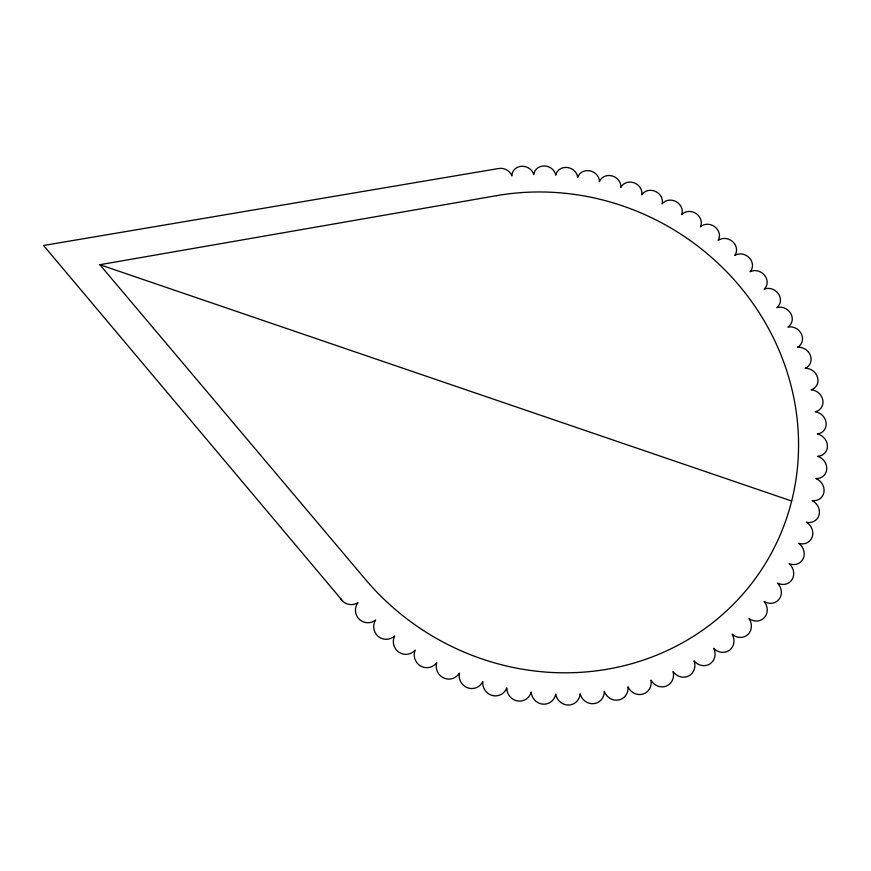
<?xml version="1.0" encoding="UTF-8"?>
<svg xmlns="http://www.w3.org/2000/svg" width="871" height="871" viewBox="0 0 871 871"><rect width="100%" height="100%" fill="white"/><g stroke="black" fill="none" stroke-linecap="round" stroke-linejoin="round"><path stroke-width="1.31" d="M496.731 195.637A250.315 236.291 32.5 0 1 780.253 353.18A250.315 236.291 32.5 0 1 680.719 643.778A250.315 236.291 32.5 0 1 365.319 579.291L99.86 264.708L496.731 195.627M99.86 264.708L791.663 501.021M341.791 599.956L43.55 245.48L498.06 168.615A11.269 10.191 18.4 0 1 511.876 175.844A11.247 10.147 19.6 0 1 521.631 166.274A11.247 10.147 19.6 0 1 533.781 174.636A11.225 10.114 20.7 0 1 544.375 165.958A11.225 10.114 20.7 0 1 555.774 175.202A11.214 10.093 21.9 0 1 567.141 167.472A11.214 10.093 21.9 0 1 577.702 177.532A11.214 10.071 23.1 0 1 589.765 170.803A11.214 10.071 23.1 0 1 599.444 181.604A11.214 10.049 24.2 0 1 612.117 175.92A11.214 10.049 24.2 0 1 620.838 187.407A11.214 10.049 25.4 0 1 634.055 182.79A11.214 10.049 25.4 0 1 641.775 194.875A11.225 10.049 26.6 0 1 655.428 191.38A11.225 10.049 26.6 0 1 662.091 203.977A11.247 10.049 27.7 0 1 676.114 201.626A11.247 10.049 27.7 0 1 681.677 214.658A11.269 10.06 28.9 0 1 695.973 213.46A11.269 10.06 28.9 0 1 700.404 226.841A11.301 10.082 30.1 0 1 714.873 226.83A11.301 10.082 30.1 0 1 718.14 240.472A11.334 10.114 31.3 0 1 732.696 241.648A11.334 10.114 31.3 0 1 734.765 255.453A11.367 10.147 32.4 0 1 749.31 257.827A11.367 10.147 32.4 0 1 750.16 271.708A11.421 10.191 33.6 0 1 764.596 275.269A11.421 10.191 33.6 0 1 764.226 289.128A11.465 10.234 34.8 0 1 778.456 293.865A11.465 10.234 34.8 0 1 776.845 307.615A11.519 10.289 36 0 1 790.781 313.516A11.519 10.289 36 0 1 787.928 327.06A11.573 10.343 37.2 0 1 801.462 334.094A11.573 10.343 37.2 0 1 797.39 347.333A11.639 10.408 38.4 0 1 810.422 355.466A11.639 10.408 38.4 0 1 805.131 368.291A11.704 10.485 39.6 0 1 817.564 377.502A11.704 10.485 39.6 0 1 811.086 389.827A11.769 10.561 40.8 0 1 822.823 400.05A11.769 10.561 40.8 0 1 815.18 411.765A11.846 10.637 42 0 1 826.133 422.958A11.846 10.637 42 0 1 817.379 433.976A11.922 10.724 43.2 0 1 827.45 446.072A11.922 10.724 43.2 0 1 817.619 456.295A11.998 10.811 44.4 0 1 826.731 469.219A11.998 10.811 44.4 0 1 815.887 478.56A12.063 10.898 45.6 0 1 823.944 492.224A12.063 10.898 45.6 0 1 812.153 500.596A12.14 10.996 46.9 0 1 819.078 514.924A12.14 10.996 46.9 0 1 806.426 522.241A12.216 11.083 48.1 0 1 812.153 537.135A12.216 11.083 48.1 0 1 798.718 543.319A12.292 11.181 49.4 0 1 803.171 558.67A12.292 11.181 49.4 0 1 789.061 563.657A12.368 11.279 50.6 0 1 792.196 579.357A12.368 11.279 50.6 0 1 777.487 583.08A12.434 11.377 51.9 0 1 779.262 599.008A12.434 11.377 51.9 0 1 764.085 601.426A12.499 11.475 53.1 0 1 764.455 617.474A12.499 11.475 53.1 0 1 748.929 618.519A12.553 11.573 54.4 0 1 747.873 634.545A12.553 11.573 54.4 0 1 732.108 634.208A12.619 11.671 55.6 0 1 729.615 650.104A12.619 11.671 55.6 0 1 713.763 648.351A12.662 11.759 56.9 0 1 709.832 663.963A12.662 11.759 56.9 0 1 694.013 660.795A12.706 11.846 58.2 0 1 688.667 675.994A12.706 11.846 58.2 0 1 673.022 671.421A12.749 11.933 59.4 0 1 666.282 686.087A12.749 11.933 59.4 0 1 650.953 680.12A12.782 12.009 60.7 0 1 642.863 694.111A12.782 12.009 60.7 0 1 627.991 686.784A12.804 12.085 62 0 1 618.606 699.99A12.804 12.085 62 0 1 604.322 691.356A12.815 12.15 63.3 0 1 593.728 703.648A12.815 12.15 63.3 0 1 580.151 693.773A12.815 12.216 64.5 0 1 568.425 705.042A12.815 12.216 64.5 0 1 555.698 693.991A12.815 12.27 65.8 0 1 531.179 692.01A12.804 12.325 67 0 1 506.802 687.84A12.782 12.357 68.2 0 1 482.806 681.492A12.749 12.39 69.3 0 1 459.387 673.054A12.706 12.423 70.4 0 1 436.763 662.57A12.662 12.434 71.4 0 1 415.129 650.169A12.608 12.444 72 0 1 394.694 635.939A12.542 12.444 71.8 0 1 375.619 620.043A12.466 12.434 64.9 0 1 358.057 602.601A12.423 12.39 -2.1 0 1 340.55 598.486"/></g></svg>
